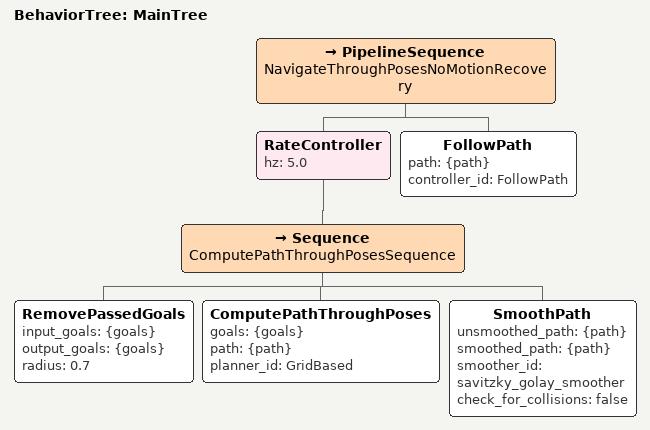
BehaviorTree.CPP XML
<root main_tree_to_execute="MainTree">
  <BehaviorTree ID="MainTree">
    <PipelineSequence name="NavigateThroughPosesNoMotionRecovery">
      <RateController hz="5.0">
        <Sequence name="ComputePathThroughPosesSequence">
          <RemovePassedGoals input_goals="{goals}" output_goals="{goals}" radius="0.7"/>
          <ComputePathThroughPoses goals="{goals}" path="{path}" planner_id="GridBased"/>
          <SmoothPath unsmoothed_path="{path}" smoothed_path="{path}" smoother_id="savitzky_golay_smoother" check_for_collisions="false"/>
        </Sequence>
      </RateController>
      <FollowPath path="{path}" controller_id="FollowPath"/>
    </PipelineSequence>
  </BehaviorTree>
</root>
